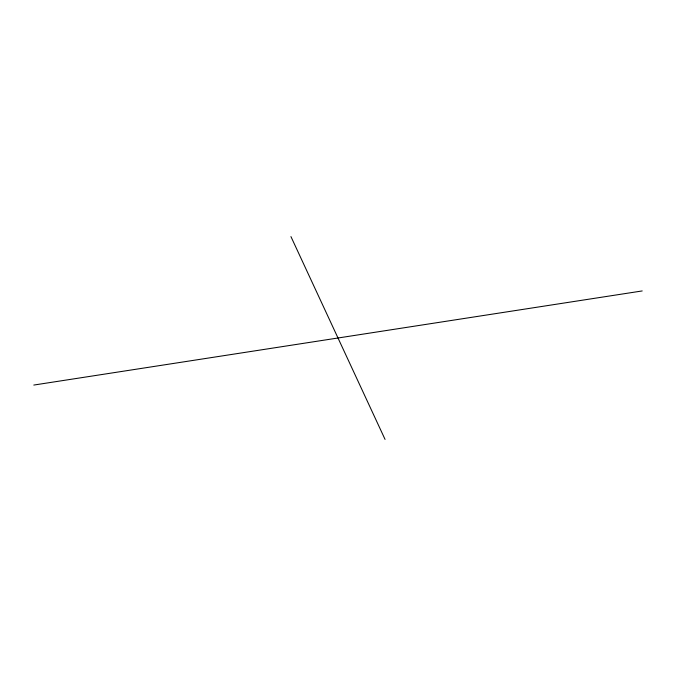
<?xml version="1.0" encoding="UTF-8"?>
<svg xmlns="http://www.w3.org/2000/svg" width="676" height="676" viewBox="0 0 676 676"><rect width="100%" height="100%" fill="white"/><g stroke="black" fill="none" stroke-linecap="round" stroke-linejoin="round"><path stroke-width="1.01" d="M33.8 385.058L642.2 290.942M290.942 236.6L385.058 439.4"/></g></svg>
